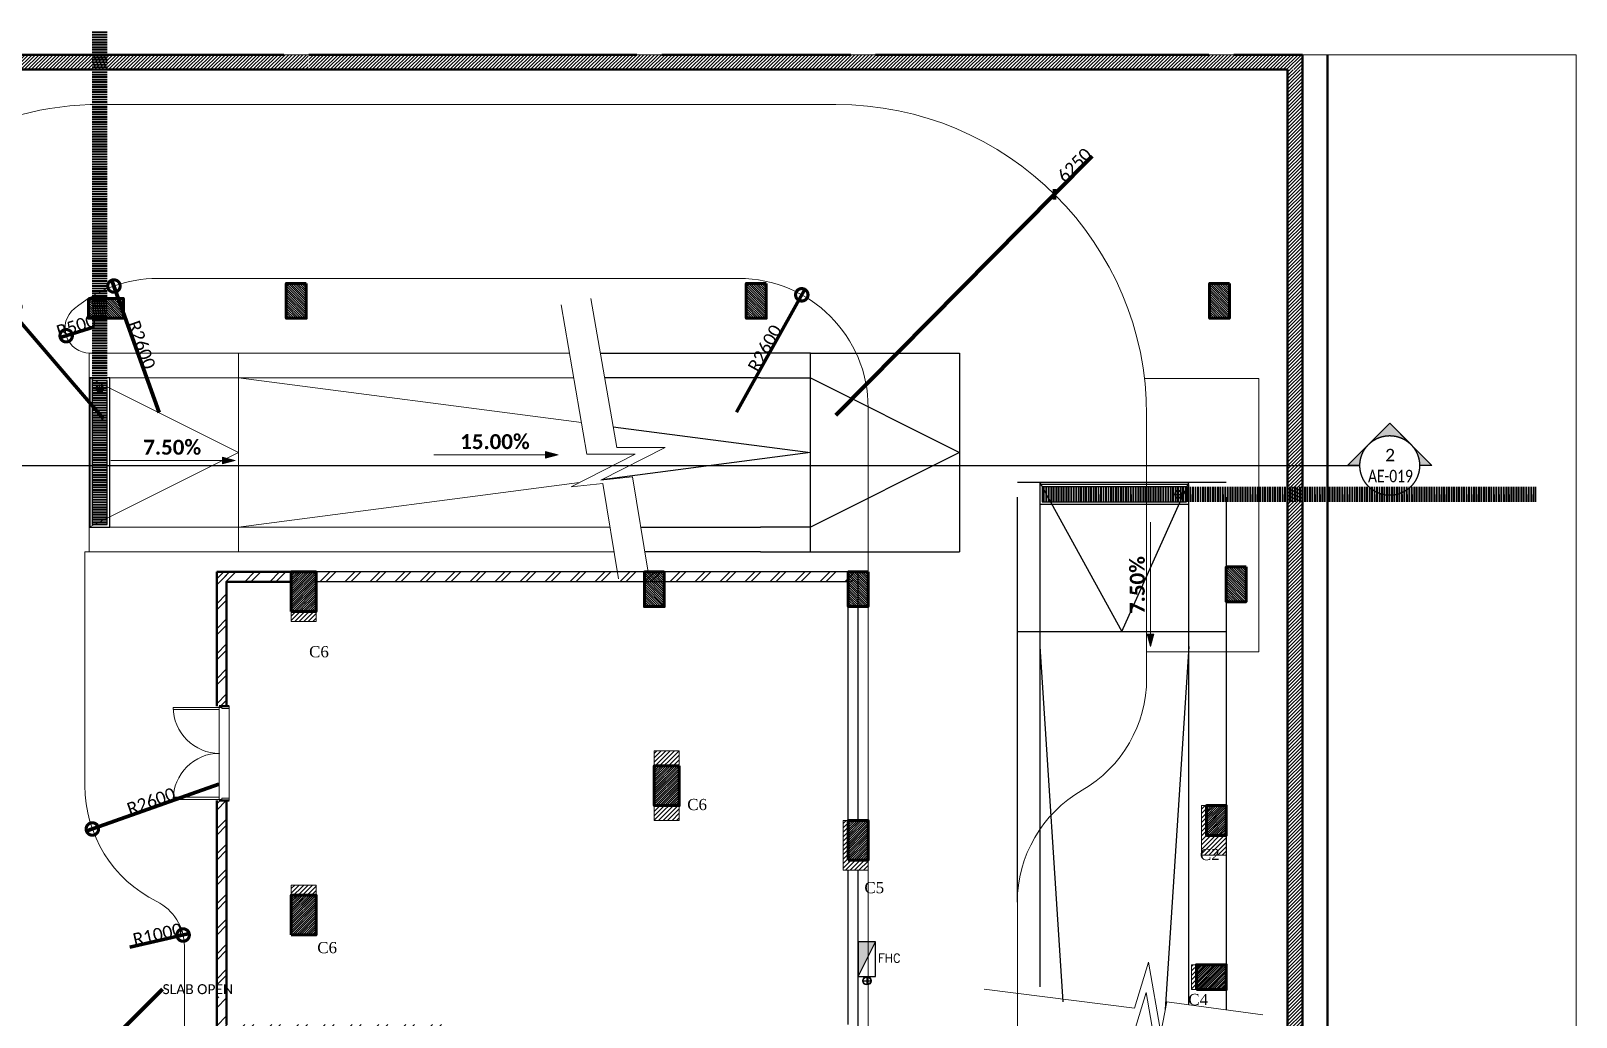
# Model space of a CAD drawing. Header units: millimetres. Extents: x -967280 to 3852, y 2833 to 1955156.
# Drawn here: x -938482 to -907411, y 503683 to 523516 of the extents above; entities that cross this region are included whole.
import ezdxf
from ezdxf import colors
from ezdxf.entities.mleader import LeaderData, LeaderLine
from ezdxf.enums import TextEntityAlignment as Align
from ezdxf.math import Vec2, Vec3

# ---------------------------------------------------------------- set-up
doc = ezdxf.new("R2010")
doc.units = ezdxf.units.MM
doc.header["$LTSCALE"] = 1000
doc.header["$PDMODE"] = 35
doc.header["$PDSIZE"] = 25
for name, pattern in [('Dash', [6.349999999999998, 3.174999999999999, -3.174999999999999]), ('HRZN_Line-Ptrn-Dash', [4, 2, -2]), ('HRZN_Line-Ptrn-Sctn', [42, 30, -2, 3, -2, 3, -2]), ('HRZN_Line-Ptrn-Sold', [9144001, 9144000, -1])]:
    doc.linetypes.add(name, pattern=pattern)
for name, color, linetype, lineweight in [('A-COLS', 8, 'HRZN_Line-Ptrn-Sold', 18), ('A-DIM', 7, 'Continuous', 13), ('A-DOOR', 5, 'Continuous', 13), ('A-ELEV', 1, 'HRZN_Line-Ptrn-Sold', 13), ('A-FLOR-PATT', 1, 'Continuous', 13), ('A-SYMB', 7, 'Continuous', 13), ('A-SYMB-ELEV', 7, 'Continuous', 13), ('A-TONE', 40, 'HRZN_Line-Ptrn-Sold', 35), ('A-WALL', 8, 'HRZN_Line-Ptrn-Sold', 50), ('C-PKNG', 1, 'Continuous', 13), ('DASHED', 1, 'HRZN_Line-Ptrn-Dash', 30), ('S - column', 6, 'Continuous', 60)]:
    doc.layers.add(name, color=color, linetype=linetype, lineweight=lineweight)
for name, color, linetype in [('ARCH', 8, 'Continuous'), ('FF-SYMBOL', 2, 'Continuous'), ('PL-DR-PIPE', 6, 'Continuous'), ('PL-W-TEXT', 7, 'Continuous'), ('S - col hach', 1, 'Continuous')]:
    doc.layers.add(name, color=color, linetype=linetype)
doc.styles.add('ASD', font='times.ttf')
doc.styles.add('Calibri', font='calibri.ttf', dxfattribs={"height": 349.9999999999996})
doc.styles.add('Calibri_1', font='calibri.ttf', dxfattribs={"height": 250.0000000000001})
doc.styles.add('Calibri_2', font='calibri.ttf', dxfattribs={"height": 300})
doc.styles.add('Calibri_3', font='calibri.ttf', dxfattribs={"width": 0.8, "height": 249.9999999999997})
doc.styles.add('Calibri_B', font='calibrib.ttf', dxfattribs={"height": 299.9999999999999})
doc.styles.add('PL-W-TEXT1', font='romanc.shx', dxfattribs={"height": 0.3})
doc.dimstyles.new('HRZN_Dimn-dflt', dxfattribs={"dimscale": 304.8, "dimtxt": 294.337105959503, "dimasz": 0.4921259842519685, "dimexe": 0, "dimexo": 0.0625, "dimgap": 0, "dimtad": 1, "dimdec": 0, "dimzin": 0, "dimdsep": 46, "dimtxsty": 'Calibri_1', "dimblk1": 'OBLIQUE', "dimblk2": 'OBLIQUE', "dimsah": 1, "dimcen": 0.09, "dimazin": 0, "dimtfac": 1, "dimtdec": 4, "dimtix": 1, "dimtmove": 0, "dimatfit": 3, "dimfxl": 0, "dimfxlon": 1, "dimtvp": 1, "dimtolj": 1, "dimtzin": 0, "dimarcsym": 2})
doc.dimstyles.new('HRZN_Dimn-Radl', dxfattribs={"dimscale": 304.8, "dimtxt": 294.337105959503, "dimasz": 1.640419947506562, "dimexe": 0.7874015748031494, "dimexo": 0, "dimgap": 0, "dimtad": 1, "dimjust": 3, "dimdec": 0, "dimzin": 0, "dimdsep": 46, "dimtxsty": 'Calibri_1', "dimblk1": 'DOTSMALL', "dimblk2": 'DOTSMALL', "dimsah": 1, "dimcen": 0.09, "dimdle": 0.3280839895013123, "dimazin": 0, "dimtfac": 1, "dimtdec": 4, "dimtix": 1, "dimtmove": 0, "dimatfit": 2, "dimfxl": 1, "dimtvp": 1, "dimtolj": 1, "dimtzin": 0, "dimarcsym": 2})
pattern_1 = [(225, (-217548.7296116699, -1233776.03179637), (44.90128060534576, -44.90128060534578), [])]
pattern_2 = [(135, (168406.8754800054, -346239.7215644508), (-22.45064030267288, -22.45064030267288), [])]
pattern_3 = [(45, (1950.000000002328, -19762.88681319007), (-251.4471713899363, 251.4471713899363), []), (45, (1950.000000002328, -19381.88681319007), (-251.4471713899363, 251.4471713899363), [])]
pattern_4 = [(45, (-223648.7258595032, -1233952.031796268), (-22.45064030267288, 22.45064030267288), [])]

# ---------------------------------------------------------------- blocks, each defined once
blk = doc.blocks.new('DR_WD_AR_DBL - UTILITY DOOR _D02__1800_2200MM 2-3586150-BASEMENT 01 FLOOR FFL_1_')
at = {"layer": 'A-DOOR'}
for p, q in [((-950.0000000000077, -96.99999999999238), (-950.0000000000076, 97)), ((-947.0000000000076, 100), (-903.0000000000064, 100)), ((-900.0000000000064, 97.00000000000001), (-900.0000000000067, -49.02139449299417)), ((899.9999999999899, -49.02139449299418), (899.9999999999897, 97.00000000000004)), ((902.9999999999897, 100), (946.999999999991, 100)), ((949.999999999991, 97.00000000000001), (949.999999999991, -96.99999999999237)), ((-928.0000000000051, -99.99999999999234), (-947.0000000000077, -99.99999999999237)), ((-925.0000000000051, -55.02139449299456), (-925.0000000000051, -96.99999999999234)), ((-879.9999999999951, -99.99999999999777), (-924.9999999999952, -99.999999999998)), ((-924.9999999999952, -99.999999999998), (-924.9999999999906, -1024.999999999998)), ((-903.0000000000067, -52.02139449299418), (-922.0000000000051, -52.02139449299457)), ((-879.9999999999907, -1024.999999999998), (-879.9999999999952, -99.99999999999784)), ((880.0000000000119, -99.99999999999791), (925.0000000000119, -99.99999999999812)), ((880.0000000000075, -1024.999999999998), (880.000000000012, -99.99999999999784)), ((902.9999999999899, -52.02139449299418), (921.9999999999883, -52.02139449299457)), ((924.9999999999883, -55.02139449299457), (924.9999999999883, -96.99999999999237)), ((925.0000000000119, -99.99999999999812), (925.0000000000074, -1024.999999999998)), ((927.9999999999883, -99.99999999999235), (946.999999999991, -99.99999999999237)), ((-924.9999999999906, -1024.999999999998), (-879.9999999999906, -1024.999999999998)), ((925.0000000000074, -1024.999999999998), (880.0000000000073, -1024.999999999998))]:
    blk.add_line(p, q, dxfattribs=at)
for centre, radius in [((-4.054055825974956e-05, -100.0000000000013), 1.000000000000009), ((4.054057504419006e-05, -100.0000000000014), 1.000000000000015)]:
    blk.add_circle(centre, radius, dxfattribs=at)
for centre, radius, start, end in [((-947.0000000000076, 97.00000000000001), 3, 90, 180), ((-903.0000000000064, 97.00000000000001), 3, 0, 90), ((902.9999999999897, 97.00000000000001), 2.999999999999983, 89.99999999999987, 179.9999999999999), ((946.999999999991, 97.00000000000001), 3, 0, 90), ((-947.0000000000077, -96.99999999999237), 3.000000000000003, 180.0000000000001, 269.9999999999998), ((-928.0000000000051, -96.99999999999234), 3, 269.9999999999996, 0), ((-922.0000000000051, -55.02139449299457), 2.999999999999997, 89.99999999999993, 179.9999999999999), ((-924.9999999999952, -99.99999999999793), 924.9999999999994, 269.9999999999999, 0.06194138757904067), ((-903.0000000000067, -49.02139449299417), 2.999999999999998, 269.9999999999996, 7.315275767366088e-14), ((925.0000000000119, -99.99999999999807), 925.000000000001, 179.938058612421, 269.9999999999994), ((902.9999999999899, -49.02139449299417), 3.000000000000009, 179.9999999999999, 269.9999999999997), ((921.9999999999883, -55.02139449299457), 3.000000000000004, 6.361109362927034e-14, 90.00000000000007), ((927.9999999999883, -96.99999999999234), 3, 180, 269.9999999999996), ((946.999999999991, -96.99999999999237), 3, 269.9999999999996, 0)]:
    blk.add_arc(centre, radius, start, end, dxfattribs=at)
blk = doc.blocks.new('_DotSmall')
at = {"color": 0, "linetype": 'ByBlock', "const_width": 0.5}
blk.add_lwpolyline([(-0.0625, 0, 1), (0.0625, 0, 1)], format="xyb", close=True, dxfattribs=at)
blk = doc.blocks.new('*D1923')
at = {"layer": 'A-DIM', "color": 0, "lineweight": -2, "transparency": 16777216}
blk.add_line((42551.33716172306, -7187.360680003929), (43913.89663348659, -4741.255268149151), dxfattribs=at)
at = {"layer": 'Defpoints', "color": 0, "lineweight": 106, "transparency": 16777216}
for p in [(43865.23379520931, -4828.616175715406), (42600.00000000033, -7099.999772437674)]:
    blk.add_point(p, dxfattribs=at)
at = {"layer": 'A-DIM', "color": 0, "lineweight": -2, "transparency": 16777216, "xscale": 500.0000000000001, "yscale": 500.0000000000001, "zscale": 500.0000000000001, "rotation": 60.88078519226954}
blk.add_blockref('_DotSmall', (43865.23379520931, -4828.616175715406), dxfattribs=at)
at = {"layer": 'A-DIM', "color": 0, "transparency": 16777216, "insert": (43120.7277352219, -5901.982108129099), "char_height": 250.0000000000001, "width": 972.7600092038657, "attachment_point": 5, "rotation": 60.88078519226955, "style": 'Calibri_1'}
blk.add_mtext('\\A1;R2600', dxfattribs=at)
blk = doc.blocks.new('*D1924')
at = {"layer": 'A-DIM', "color": 0, "lineweight": -2, "transparency": 16777216}
blk.add_line((30944.2892586564, -7194.14499009748), (30000.27615425461, -4558.079843905312), dxfattribs=at)
at = {"layer": 'Defpoints', "color": 0, "lineweight": 106, "transparency": 16777216}
for p in [(30033.99090756127, -4652.225026519565), (30910.57450534974, -7099.999807483227)]:
    blk.add_point(p, dxfattribs=at)
at = {"layer": 'A-DIM', "color": 0, "lineweight": -2, "transparency": 16777216, "xscale": 500.0000000000001, "yscale": 500.0000000000001, "zscale": 500.0000000000001, "rotation": 109.7031813488381}
blk.add_blockref('_DotSmall', (30033.99090756127, -4652.225026519565), dxfattribs=at)
at = {"layer": 'A-DIM', "color": 0, "transparency": 16777216, "insert": (30592.86095957299, -5832.93159834325), "char_height": 250.0000000000001, "width": 972.7600092038657, "attachment_point": 5, "rotation": 289.70318134883814, "style": 'Calibri_1'}
blk.add_mtext('\\A1;R2600', dxfattribs=at)
blk = doc.blocks.new('*D1925')
at = {"layer": 'A-DIM', "color": 0, "lineweight": -2, "transparency": 16777216}
blk.add_line((29645.30236891937, -5469.710107889517), (28978.18578650639, -5681.737147367883), dxfattribs=at)
at = {"layer": 'Defpoints', "color": 0, "lineweight": 106, "transparency": 16777216}
for p in [(29550.00000000326, -5499.999684957845), (29073.48815542249, -5651.447570299555)]:
    blk.add_point(p, dxfattribs=at)
at = {"layer": 'A-DIM', "color": 0, "lineweight": -2, "transparency": 16777216, "xscale": 500.0000000000001, "yscale": 500.0000000000001, "zscale": 500.0000000000001, "rotation": 197.6316131287204}
blk.add_blockref('_DotSmall', (29073.48815542249, -5651.447570299555), dxfattribs=at)
at = {"layer": 'A-DIM', "color": 0, "transparency": 16777216, "insert": (29272.95011939075, -5453.663285901531), "char_height": 250.0000000000001, "width": 972.7600092038657, "attachment_point": 5, "rotation": 17.631613128720435, "style": 'Calibri_1'}
blk.add_mtext('\\A1;R500', dxfattribs=at)
blk = doc.blocks.new('*D1926')
at = {"layer": 'A-DIM', "color": 0, "lineweight": -2, "transparency": 16777216}
blk.add_line((32144.22246955825, -14666.50137474765), (29505.99332194308, -15604.44964873518), dxfattribs=at)
at = {"layer": 'Defpoints', "color": 0, "lineweight": 106, "transparency": 16777216}
for p in [(32050.00000000057, -14699.99952739006), (29600.21579150076, -15570.95149609278)]:
    blk.add_point(p, dxfattribs=at)
at = {"layer": 'A-DIM', "color": 0, "lineweight": -2, "transparency": 16777216, "xscale": 500.0000000000001, "yscale": 500.0000000000001, "zscale": 500.0000000000001, "rotation": 199.5714145800897}
blk.add_blockref('_DotSmall', (29600.21579150076, -15570.95149609278), dxfattribs=at)
at = {"layer": 'A-DIM', "color": 0, "transparency": 16777216, "insert": (30782.20449255866, -15014.79827188486), "char_height": 250.0000000000001, "width": 972.7600092038657, "attachment_point": 5, "rotation": 19.571414580089698, "style": 'Calibri_1'}
blk.add_mtext('\\A1;R2600', dxfattribs=at)
blk = doc.blocks.new('*D1927')
at = {"layer": 'A-DIM', "color": 0, "lineweight": -2, "transparency": 16777216}
blk.add_line((30352.4730690661, -17947.00461174807), (31522.79624027, -17681.78079128169), dxfattribs=at)
at = {"layer": 'Defpoints', "color": 0, "lineweight": 106, "transparency": 16777216}
for p in [(31425.26930933633, -17703.88277632056), (30449.99999999977, -17924.9026267092)]:
    blk.add_point(p, dxfattribs=at)
at = {"layer": 'A-DIM', "color": 0, "lineweight": -2, "transparency": 16777216, "xscale": 500.0000000000001, "yscale": 500.0000000000001, "zscale": 500.0000000000001, "rotation": 12.76894076641246}
blk.add_blockref('_DotSmall', (31425.26930933633, -17703.88277632056), dxfattribs=at)
at = {"layer": 'A-DIM', "color": 0, "transparency": 16777216, "insert": (30909.32711229134, -17689.48320920368), "char_height": 250.0000000000001, "width": 972.7600092038657, "attachment_point": 5, "rotation": 12.768940766412461, "style": 'Calibri_1'}
blk.add_mtext('\\A1;R1000', dxfattribs=at)
blk = doc.blocks.new('*D1933')
at = {"layer": 'A-DIM', "color": 0, "lineweight": -2, "transparency": 16777216}
blk.add_line((29825.27518026439, -7325.883447969447), (25624.50954386637, -2431.389800200828), dxfattribs=at)
at = {"layer": 'Defpoints', "color": 0, "lineweight": 106, "transparency": 16777216}
for p in [(25689.6376932679, -2507.273422646862), (29760.14703086286, -7249.999825523411)]:
    blk.add_point(p, dxfattribs=at)
at = {"layer": 'A-DIM', "color": 0, "lineweight": -2, "transparency": 16777216, "xscale": 500.0000000000001, "yscale": 500.0000000000001, "zscale": 500.0000000000001, "rotation": 130.6382908523892}
blk.add_blockref('_DotSmall', (25689.6376932679, -2507.273422646862), dxfattribs=at)
at = {"layer": 'A-DIM', "color": 0, "transparency": 16777216, "insert": (27822.08177081357, -4795.222494274718), "char_height": 250.0000000000001, "width": 1343.335250805338, "attachment_point": 5, "rotation": 310.6382908523892, "style": 'Calibri_1'}
blk.add_mtext('\\A1;R6250', dxfattribs=at)
blk = doc.blocks.new('Section - HRZN_G-Mark-View-Sctn-Head-1556519-BASEMENT 01 FLOOR FFL_1_')
at = {"layer": 'A-SYMB-ELEV'}
h = blk.add_hatch(color=256, dxfattribs=at)
edge = h.paths.add_edge_path()
edge.add_arc((-7.991735583224139, -2.590844205840881e-14), 5.999999999999995, 45.00000000000036, 135.0000000000007)
edge.add_line((-12.2343762703435, 4.242640687119181), (-7.991735583224163, 8.485281374238618))
edge.add_line((-7.991735583224163, 8.485281374238616), (-3.749094896104856, 4.24264068711926))
h = blk.add_hatch(color=256, dxfattribs=at)
edge = h.paths.add_edge_path()
edge.add_arc((-7.991735583224134, -2.460245922068151e-14), 5.999999999999999, 2.221617445002272e-13, 44.99999999999977)
edge.add_line((-3.749094896104805, 4.242640687119207), (0.4935457910143048, -8.881784197001252e-16))
edge.add_line((0.4935457910143072, -1.10535569009865e-15), (-1.991735583224141, -1.105406235070424e-15))
edge = h.paths.add_edge_path()
edge.add_line((-13.99173558322414, -1.105406235070424e-15), (-16.47701695746258, -1.10535569009865e-15))
edge.add_line((-16.47701695746258, -1.057487430955462e-15), (-12.23437627034347, 4.242640687119207))
edge.add_arc((-7.991735583224131, -3.38554742415418e-14), 6.000000000000006, 135.0000000000007, 180.0000000000001)
at = {"layer": 'A-SYMB-ELEV', "linetype": 'HRZN_Line-Ptrn-Sold', "lineweight": 25}
for p, q in [((-16.47701695746255, -2.643718577388654e-15), (-7.991735583224107, 8.48528137423843)), ((-7.991735583224163, 8.485281374238618), (-12.2343762703435, 4.242640687119181)), ((0.4935457910143395, -2.114974861910923e-15), (-7.991735583224105, 8.48528137423843)), ((-3.749094896104856, 4.24264068711926), (-7.991735583224163, 8.485281374238616)), ((-12.23437627034347, 4.242640687119207), (-16.47701695746258, -1.057487430955462e-15)), ((0.4935457910143051, -1.057487430955462e-15), (-3.749094896104805, 4.242640687119207)), ((-16.47701695746255, -1.105355690098653e-15), (-13.99173558322414, -1.105406235070422e-15)), ((-16.47701695746258, -1.10535569009865e-15), (-13.99173558322414, -1.105406235070424e-15)), ((0.4935457910143374, -1.105355690098653e-15), (-1.99173558322414, -1.105406235070422e-15)), ((-1.991735583224141, -1.105406235070424e-15), (0.4935457910143072, -1.10535569009865e-15))]:
    blk.add_line(p, q, dxfattribs=at)
for centre, radius, start, end in [((-7.99173558322414, -2.774998228042919e-14), 5.999999999999996, 6.742775924702654e-13, 180.0000000000001), ((-7.991735583224131, -3.38554742415418e-14), 6.000000000000006, 135.0000000000007, 180.0000000000001), ((-7.991735583224139, -2.590844205840881e-14), 5.999999999999995, 45.00000000000036, 135.0000000000007), ((-7.991735583224134, -2.460245922068151e-14), 5.999999999999999, 2.221617445002272e-13, 44.99999999999977), ((-7.99173558322414, 2.553950077226427e-14), 6.000000000000006, 179.9999999999999, 359.999999999999)]:
    blk.add_arc(centre, radius, start, end, dxfattribs=at)
blk = doc.blocks.new('_Oblique')
at = {"color": 0, "linetype": 'ByBlock', "lineweight": -2}
blk.add_line((-0.5, -0.5), (0.5, 0.5), dxfattribs=at)
blk = doc.blocks.new('*D1939')
at = {"layer": 'A-DIM', "color": 0, "lineweight": -2, "transparency": 16777216}
for p in [(49707.27922336471, -2038.583714817483), (44549.99999999977, -7249.999825522536)]:
    blk.add_line(p, (48946.28285941949, -2807.568394430098), dxfattribs=at)
at = {"layer": 'Defpoints', "color": 0, "lineweight": 106, "transparency": 16777216}
for p in [(48946.28285941949, -2807.568394430098), (44549.99999999977, -7249.999825522536)]:
    blk.add_point(p, dxfattribs=at)
at = {"layer": 'A-DIM', "color": 0, "lineweight": -2, "transparency": 16777216, "xscale": 150, "yscale": 150, "zscale": 150, "rotation": 225.2991492058661}
blk.add_blockref('_Oblique', (48946.28285941949, -2807.568394430098), dxfattribs=at)
at = {"layer": 'A-DIM', "color": 0, "transparency": 16777216, "insert": (49347.46158106388, -2220.097156946962), "char_height": 250.0000000000001, "attachment_point": 5, "rotation": 45.29914920586614, "style": 'Calibri_1'}
blk.add_mtext('\\A1;6250', dxfattribs=at)
blk = doc.blocks.new('*U1913')
h = blk.add_hatch()
h.set_pattern_fill('PLAST,_O', color=1, scale=0.2, angle=90)
h.set_pattern_definition([(90, (-155234.2542968598, -71860.10043559257), (-0.05, 3.061616997868383e-18), []), (90, (-155234.2605468598, -71860.10043559257), (-0.05, 3.061616997868383e-18), []), (90, (-155234.2667968598, -71860.10043559257), (-0.05, 3.061616997868383e-18), [])])
h.paths.add_polyline_path([(7.195343192351368, 0.1499999998779913), (-2.731647568080723, 0.1499999998779913), (-2.731647568080723, -0.1500000010707936), (7.195343192351368, -0.1500000010707936)])
at = {"color": 5, "extrusion": (6.509288914874802e-24, -2.717092017266482e-13, -1)}
for p, q in [((-0.07499999997276063, 2.955857780762017e-12), (0.07499999997276063, -2.955857780762017e-12)), ((-2.955857780762017e-12, -0.0750000000214186), (2.955857780762017e-12, 0.0750000000214186))]:
    blk.add_line(p, q, dxfattribs=at)
at = {"color": 5}
blk.add_lwpolyline([(0.2167272539197711, 0.2000000010741587), (-2.783272763098273, 0.2000000010741587), (-2.783272763098273, -0.1999999998804469), (0.2167272539197711, -0.1999999998804469)], close=True, dxfattribs=at)
at = {"color": 1}
blk.add_lwpolyline([(0.1667272540187241, 0.1499999998779913), (-2.731647568080723, 0.1499999998779913), (-2.731647568080723, -0.1500000010707936), (0.1667272540187241, -0.1500000010707936)], close=True, dxfattribs=at)
at = {"color": 5, "extrusion": (6.509288914874802e-24, -2.717092017266482e-13, -1)}
for radius in [0.07500000000000089, 0.06250000000000074]:
    blk.add_circle((0, 0), radius, dxfattribs=at)
blk = doc.blocks.new('FHC')
at = {"layer": 'FF-SYMBOL', "linetype": 'Continuous', "ltscale": 0.3}
for p, q in [((0.08500000000640284, 0), (-0.08499999999185093, 0)), ((0, 0.08499999999185093), (0, -0.08500000002095476))]:
    blk.add_line(p, q, dxfattribs=at)
at = {"layer": 'FF-SYMBOL'}
for p, q in [((0.7850000000034925, 0.1749999999883585), (0.08500000000640284, 0.1749999999883585)), ((0.08500000000640284, 0.1749999999883585), (0.08500000000640284, -0.1750000000174623)), ((0.08500000000640284, 0.1749999999883585), (0.7850000000034925, -0.1750000000174623)), ((0.7850000000034925, -0.1750000000174623), (0.7850000000034925, 0.1749999999883585)), ((0.08500000000640284, -0.1750000000174623), (0.7850000000034925, -0.1750000000174623))]:
    blk.add_line(p, q, dxfattribs=at)
for radius in [0.085, 0.07500000000000001]:
    blk.add_circle((0, 0), radius, dxfattribs=at)
blk.add_solid([(0.08500000000640284, 0.1749999999883585), (0.7850000000034925, 0.1749999999883585), (0.08500000000640284, 0.1749999999883585), (0.7850000000034925, -0.1750000000174623)], dxfattribs=at)
blk = doc.blocks.new('A$Ca5ad4f3b')
at = {"layer": 'S - col hach'}
h = blk.add_hatch(dxfattribs=at)
h.set_pattern_fill('ANSI31', color=256, scale=10)
h.set_pattern_definition(pattern_4)
h.paths.add_polyline_path([(27999.99999999895, -1999.999684874201), (27999.99999999895, -1199.999684874201), (27499.99999999895, -1199.999684874201), (27499.99999999895, -1999.999684874201)])
h = blk.add_hatch(dxfattribs=at)
h.set_pattern_fill('ANSI31', color=256, scale=10)
h.set_pattern_definition([(45, (-223648.7258595032, -1232552.03179627), (-22.45064030267288, 22.45064030267288), [])])
h.paths.add_polyline_path([(35299.99999999919, -5899.999842432793), (35299.99999999919, -5099.999842432793), (34799.99999999919, -5099.999842432793), (34799.99999999919, -5899.999842432793), (34933.43995535141, -5899.999842432793)])
h = blk.add_hatch(dxfattribs=at)
h.set_pattern_fill('ANSI31', color=256, scale=10)
h.set_pattern_definition(pattern_4)
h.paths.add_polyline_path([(46299.99999999849, -6500.002684857929), (46299.99999999849, -5900.002684857929), (45899.99999999843, -5900.002684857929), (45899.99999999843, -6499.999684857903), (46053.68575811142, -6500.002684857929)])
h = blk.add_hatch(dxfattribs=at)
h.set_pattern_fill('ANSI31', color=256, scale=10)
h.set_pattern_definition(pattern_4)
h.paths.add_polyline_path([(39099.99999999511, -6999.999842430931), (39099.99999999517, -6199.999842430931), (38699.99999999517, -6199.999842430931), (38699.99999999511, -6999.999842430931)])
h = blk.add_hatch(dxfattribs=at)
h.set_pattern_fill('ANSI31', color=256, scale=10)
h.set_pattern_definition(pattern_4)
h.paths.add_polyline_path([(27999.99999999895, -8499.999842425575), (27999.99999999895, -7699.999842425575), (27499.99999999895, -7699.999842425575), (27499.99999999895, -8499.999842425575)])
h = blk.add_hatch(dxfattribs=at)
h.set_pattern_fill('ANSI31', color=256, scale=10)
h.set_pattern_definition([(45, (-223648.7258595032, -1236652.031953835), (-22.45064030267288, 22.45064030267288), [])])
h.paths.add_polyline_path([(46299.99999999849, -9599.999842425343), (46299.99999999849, -9099.999842425343), (45699.99999999843, -9099.999842425343), (45699.99999999843, -9599.999842425343), (45807.37151622435, -9599.999842425343)])
at = {"layer": 'S - column'}
for points in [[(27499.99999999895, -1999.999684874201), (27999.99999999895, -1999.999684874201), (27999.99999999895, -1199.999684874201), (27499.99999999895, -1199.999684874201)], [(35299.99999999919, -5099.999842432793), (34799.99999999919, -5099.999842432793), (34799.99999999919, -5899.999842432793), (35299.99999999919, -5899.999842432793)], [(45899.99999999843, -6500.002684857929), (46299.99999999843, -6500.002684857929), (46299.99999999843, -5900.002684857929), (45899.99999999843, -5900.002684857929)], [(38699.99999999511, -6999.999842430931), (39099.99999999511, -6999.999842430931), (39099.99999999511, -6199.999842430931), (38699.99999999511, -6199.999842430931)], [(27499.99999999889, -8499.999842425575), (27999.99999999889, -8499.999842425575), (27999.99999999889, -7699.999842425575), (27499.99999999889, -7699.999842425575)], [(45699.99999999843, -9599.999842425343), (46299.99999999843, -9599.999842425343), (46299.99999999843, -9099.999842425343), (45699.99999999843, -9099.999842425343)]]:
    blk.add_lwpolyline(points, close=True, dxfattribs=at)
at = {"ltscale": 6, "style": 'ASD'}
for s, p in [('C6', (28057.3246941737, -2806.4214357296)), ('C6', (35661.03990506969, -5879.001158715226)), ('C2', (45969.83580494736, -6884.233155841939)), ('C5', (39222.50975851412, -7549.576829578262)), ('C6', (28221.7071278111, -8756.721570702037)), ('C4', (45736.16906452243, -9799.985849410761))]:
    blk.add_text(s, height=225, dxfattribs=at).set_placement(p, align=Align.MIDDLE_CENTER)
blk = doc.blocks.new('A$Cd2541b88')
at = {"layer": 'A-COLS'}
h = blk.add_hatch(dxfattribs=at)
h.set_pattern_fill('ANSI31', color=4, scale=20, angle=180)
h.set_pattern_definition(pattern_1)
h.paths.add_polyline_path([(34099.99624783231, -11399.99968497409), (34099.99624783231, -10399.99968497409), (33599.99624783231, -10399.99968497409), (33599.99624783231, -11399.99968497409)])
h = blk.add_hatch(dxfattribs=at)
h.set_pattern_fill('ANSI31', color=4, scale=20, angle=180)
h.set_pattern_definition(pattern_1)
h.paths.add_polyline_path([(41399.99624783255, -15399.99984253268), (41399.99624783255, -13999.99984253268), (40899.99624783255, -13999.99984253268), (40899.99624783255, -15399.99984253268), (41033.43620318477, -15399.99984253268)])
h = blk.add_hatch(dxfattribs=at)
h.set_pattern_fill('ANSI31', color=4, scale=20, angle=180)
h.set_pattern_definition(pattern_1)
h.paths.add_polyline_path([(52399.99624783185, -16099.99968495779), (52399.99624783185, -15099.99968495779), (51899.99624783185, -15099.99968495779), (51899.99624783185, -16099.99968495779), (51907.36776405771, -16099.99968495779)])
h = blk.add_hatch(dxfattribs=at)
h.set_pattern_fill('ANSI31', color=4, scale=20, angle=180)
h.set_pattern_definition(pattern_1)
h.paths.add_polyline_path([(45199.99624782847, -16399.99984253081), (45199.99624782847, -15399.99984253081), (44699.99624782847, -15399.99984253081), (44699.99624782847, -16399.99984253081)])
h = blk.add_hatch(dxfattribs=at)
h.set_pattern_fill('ANSI31', color=4, scale=20, angle=180)
h.set_pattern_definition(pattern_1)
h.paths.add_polyline_path([(34099.9962478322, -17699.99984252546), (34099.9962478322, -16699.99984252546), (33599.9962478322, -16699.99984252546), (33599.9962478322, -17699.99984252546)])
h = blk.add_hatch(dxfattribs=at)
h.set_pattern_fill('ANSI31', color=4, scale=20, angle=180)
h.set_pattern_definition(pattern_1)
h.paths.add_polyline_path([(52399.99624783185, -18799.99984252523), (52399.99624783185, -18299.99984252523), (51699.99624783185, -18299.99984252523), (51699.99624783185, -18799.99984252523), (51907.36776405771, -18799.99984252523)])
at = {"layer": 'A-SYMB'}
for points in [[(38963.3635383849, -8047.207564243115), (38713.3635383849, -7980.220266135177), (38713.3635383849, -8114.194862350821)], [(32470.16861847322, -8159.713416815735), (32220.16861847322, -8092.726118708029), (32220.16861847322, -8226.700714923441)], [(50877.3465832863, -11900.00086145103), (50944.33388139401, -11650.00086145103), (50810.35928517836, -11650.00086145103)]]:
    blk.add_hatch(color=4, dxfattribs=at).paths.add_polyline_path(points)
at = {"layer": 'A-TONE', "linetype": 'Continuous', "lineweight": 13}
h = blk.add_hatch(dxfattribs=at)
h.set_pattern_fill('FP_1', color=4, style=0, pattern_type=2)
h.set_pattern_definition([(45, (6650.000000000233, -35799.99984252523), (-35.35533905932738, 35.35533905932738), [])])
h.paths.add_polyline_path([(52550.00000000023, -299.9998425247613), (53934.99999994435, -299.9998425247613), (53934.99999994435, 0.0001574752386659384), (52550.00000000023, 0.0001574752386659384), (52550.00000000023, -10.44235926982947)])
h.paths.add_polyline_path([(8399.999999999767, -299.9998425247613), (14955.42626942252, -299.9998425247613), (14955.42626942252, 0.0001574752386659384), (300, 0.0001574752386659384), (300, -299.9998425247613), (5880.949005914386, -299.9998425247613)])
h.paths.add_polyline_path([(52550.00000000023, -299.9998425247613), (52550.00000000023, 0.0001574752386659384), (45349.99999999977, 0.0001574752386659384), (45349.99999999977, -299.9998425247613), (49473.46272279555, -299.9998425247613)])
h.paths.add_polyline_path([(41050.00000000023, -299.9998425247613), (41050.00000000023, 0.0001574752386659384), (33950.00000000023, 0.0001574752386659384), (33950.00000000023, -299.9998425247613), (37018.45880368655, -299.9998425247613)])
h.paths.add_polyline_path([(41050.00000000023, -299.9998425247613), (45349.99999999977, -299.9998425247613), (45349.99999999977, 0.0001574752386659384), (41050.00000000023, 0.0001574752386659384), (41050.00000000023, -86.20825363695621)])
h.paths.add_polyline_path([(30790.95684413216, -299.9998425247613), (33941.42626942252, -299.9998425247613), (33941.42626942252, 0.0001574752386659384), (26349.99999999604, 0.0001574752386659384), (26349.99999999604, -299.9998425247613)])
h.paths.add_polyline_path([(21449.70390480058, -299.9998425247613), (22550.00000008126, -299.9998425247613), (22550.00000008126, 0.0001574752386659384), (14949.99999999953, 0.0001574752386659384), (14949.99999999953, -299.9998425247613), (18335.95292502339, -299.9998425247613)])
h.paths.add_polyline_path([(26349.99999999604, -299.9998425247613), (26349.99999999604, 0.0001574752386659384), (22550.00000008126, 0.0001574752386659384), (22550.00000008126, -299.9998425247613), (24563.45488457778, -299.9998425247613)])
h = blk.add_hatch(dxfattribs=at)
h.set_pattern_fill('FP_1', color=4, style=0, pattern_type=2)
h.set_pattern_definition([(45, (6150.000000000233, -35799.99984252523), (-35.35533905932738, 35.35533905932738), [])])
h.paths.add_polyline_path([(53934.99999994459, -44999.99984252476), (53934.99999994459, -303.6896106081549), (53634.99999994459, -303.6896106081549), (53634.99999994459, -44999.99984252476)])
h = blk.add_hatch(dxfattribs=at)
h.set_pattern_fill('FP_2', color=4, style=0, pattern_type=2)
h.set_pattern_definition([(45, (6650.000000000233, -35799.99984252523), (-251.4471713899363, 251.4471713899363), []), (45, (6650.000000000233, -35418.99984252523), (-251.4471713899363, 251.4471713899363), [])])
h.paths.add_polyline_path([(32100.00000000023, -10599.99968497362), (33600.00000000023, -10599.99968497362), (33600.00000000023, -10399.99968497362), (32100.00000000023, -10399.99968497362)])
h.paths.add_polyline_path([(34100.00000000023, -10599.99968497362), (44899.99624782847, -10599.99968497362), (44899.99624782847, -10399.99968497362), (34100.00000000023, -10399.99968497362), (34100.00000000023, -10558.13921985729)])
h = blk.add_hatch(dxfattribs=at)
h.set_pattern_fill('FP_2', color=4, style=0, pattern_type=2)
h.set_pattern_definition(pattern_3)
h.paths.add_polyline_path([(32100.00000000023, -10399.99968497362), (32300.00000000023, -10399.99968497362), (32300.00000000023, -13099.00535664521), (32100.00000000023, -13099.00535664521)])
h = blk.add_hatch(dxfattribs=at)
h.set_pattern_fill('FP_2', color=4, style=0, pattern_type=2)
h.set_pattern_definition(pattern_3)
h.paths.add_polyline_path([(32100.00000000023, -18691.89595943224), (32300.00000000023, -18691.89595943224), (32300.00000000023, -14999.99984251987), (32100.00000000023, -14999.99984251987)])
h = blk.add_hatch(dxfattribs=at)
h.set_pattern_fill('ANSI32', color=4, scale=40, style=0)
h.set_pattern_definition([(45, (-624675.5737305775, -1320668.707014004), (-269.4076836320746, 269.4076836320746), []), (45, (-624495.9685305776, -1320668.707014004), (-269.4076836320746, 269.4076836320746), [])])
h.paths.add_polyline_path([(36799.99624783022, -19824.99998309626), (32300.00000000023, -19824.99998309603), (32300.00000000023, -19699.99998309417), (36799.99624783022, -19699.99998309417), (36799.99624783022, -19499.99998309626), (32300.00000000023, -19499.99998309626), (32300.00000000023, -18947.44389379094), (32100.00000000023, -18947.44389379094), (32100.00000000023, -19699.9999830965), (32100.00000000023, -19824.99998309626), (32100.00000000023, -20224.99998309719), (32300.00000000023, -20224.99998309719), (32300.00000000023, -20024.99998309626), (36799.99624783022, -20024.99998309626)])
at = {"layer": 'S - col hach'}
h = blk.add_hatch(dxfattribs=at)
h.set_pattern_fill('ANSI31', color=4, scale=10, angle=90)
h.set_pattern_definition(pattern_2)
h.paths.add_polyline_path([(33899.99999996484, -4599.99982545292), (33500.00000003539, -4599.99982545292), (33500.00000003539, -5299.999825523235), (33899.99999996484, -5299.999825523235)])
h = blk.add_hatch(dxfattribs=at)
h.set_pattern_fill('ANSI31', color=4, scale=10, angle=90)
h.set_pattern_definition(pattern_2)
h.paths.add_polyline_path([(43149.99999996461, -4599.999825452687), (42750.00000003516, -4599.999825452687), (42750.00000003516, -5299.999825523002), (43149.99999996461, -5299.999825523002)])
h = blk.add_hatch(dxfattribs=at)
h.set_pattern_fill('ANSI31', color=4, scale=10, angle=90)
h.set_pattern_definition(pattern_2)
h.paths.add_polyline_path([(52465.28975383914, -4599.999825452687), (52065.28975390969, -4599.999825452687), (52065.28975390969, -5299.999825523002), (52465.28975383914, -5299.999825523002)])
h = blk.add_hatch(dxfattribs=at)
h.set_pattern_fill('ANSI31', color=4, scale=10, angle=90)
h.set_pattern_definition(pattern_2)
h.paths.add_polyline_path([(29524.78303188342, -4899.999842595542), (29524.78303188342, -5299.999842524994), (30224.78303195373, -5299.999842524994), (30224.78303195373, -4899.999842595542)])
h = blk.add_hatch(dxfattribs=at)
h.set_pattern_fill('ANSI31', color=4, scale=10, angle=90)
h.set_pattern_definition(pattern_2)
h.paths.add_polyline_path([(41100.0000000007, -10399.99968497385), (40700.00000007125, -10399.99968497385), (40700.00000007125, -11099.99968504417), (41100.0000000007, -11099.99968504417)])
h = blk.add_hatch(dxfattribs=at)
h.set_pattern_fill('ANSI31', color=4, scale=10, angle=90)
h.set_pattern_definition(pattern_2)
h.paths.add_polyline_path([(45199.99999999977, -10399.99968497385), (44800.00000007031, -10399.99968497385), (44800.00000007031, -11099.99968504417), (45199.99999999977, -11099.99968504417)])
h = blk.add_hatch(dxfattribs=at)
h.set_pattern_fill('ANSI31', color=4, scale=10, angle=90)
h.set_pattern_definition(pattern_2)
h.paths.add_polyline_path([(52799.99999992922, -10299.99984263279), (52399.99999999977, -10299.99984263279), (52399.99999999977, -10999.99984270311), (52799.99999992922, -10999.99984270311)])
at = {"color": 4}
for p, q in [((45000.00000007031, -10399.99968497362), (34100.00000000023, -10399.99968497362)), ((45000.00000007031, -15399.99984253081), (45000.00000007031, -10399.99968497362)), ((44800.00000007031, -10599.99968497362), (34100.00000000023, -10599.99968497362)), ((44800.00000007031, -15399.99984253081), (44800.00000007031, -10599.99968497362)), ((44800.00000007031, -19499.99998309417), (44800.00000007031, -16399.99984253081)), ((45000.00000007031, -19699.99998309417), (45000.00000007031, -16399.99984253081))]:
    blk.add_line(p, q, dxfattribs=at)
at = {"layer": 'A-COLS', "color": 4}
for points in [[(33599.9962478322, -11399.99968497409), (34099.9962478322, -11399.99968497409), (34099.9962478322, -10399.99968497409), (33599.9962478322, -10399.99968497409)], [(41399.99624783243, -13999.99984253268), (40899.99624783243, -13999.99984253268), (40899.99624783243, -15399.99984253268), (41399.99624783243, -15399.99984253268)], [(51899.99624783173, -16099.99968495779), (52399.99624783173, -16099.99968495779), (52399.99624783173, -15099.99968495779), (51899.99624783173, -15099.99968495779)], [(44699.99624782847, -16399.99984253081), (45199.99624782847, -16399.99984253081), (45199.99624782847, -15399.99984253081), (44699.99624782847, -15399.99984253081)], [(33599.9962478322, -17699.99984252546), (34099.9962478322, -17699.99984252546), (34099.9962478322, -16699.99984252546), (33599.9962478322, -16699.99984252546)], [(51699.99624783173, -18799.99984252523), (52399.99624783173, -18799.99984252523), (52399.99624783173, -18299.99984252523), (51699.99624783173, -18299.99984252523)]]:
    blk.add_lwpolyline(points, close=True, dxfattribs=at)
at = {"layer": 'A-ELEV', "color": 4}
for p, q in [((29538.30438382714, -6499.999842526158), (32538.30438382714, -7999.999842526158)), ((32538.30438382714, -6499.999842526158), (39436.02274988056, -7399.702239934588)), ((32538.30438382714, -7999.999842526158), (29538.30438382714, -9499.999842526158)), ((39392.25227838196, -8606.006637064274), (32538.30438382714, -9499.999842526158)), ((32152.99972291058, -14999.99984251987), (32152.99972291058, -13099.99984251987)), ((32352.99972291058, -13099.99984251987), (32352.99972291058, -14999.99984251987))]:
    blk.add_line(p, q, dxfattribs=at)
at = {"layer": 'A-FLOR-PATT', "color": 4}
for p, q in [((6000.000001161825, 0), (59434.99999994435, 0)), ((59434.99999994435, 0), (59434.99999994435, -44999.99999999977)), ((29760.14703086345, -999.9998255227692), (44549.99999999977, -999.9998255227692)), ((42599.99999999977, -4499.999772437848), (30910.57450534985, -4499.999772437848)), ((39624.66581128142, -4899.688419634709), (40143.66581128142, -7900.688419634709)), ((39026.66581128142, -5032.688419634709), (39545.66581128142, -8033.688419634709)), ((29538.30438382714, -9999.999842526158), (29538.30438382714, -5999.999842526158)), ((29538.30438382714, -5999.999842526158), (39193.95492440392, -5999.999842526158)), ((39280.42610067851, -6499.999842526158), (29538.30438382714, -6499.999842526158)), ((45199.99999999977, -15399.99984253058), (45199.99999999977, -7099.999772437848)), ((50799.99999999977, -12541.68961060815), (50799.99999999977, -7249.999825522769)), ((40517.66581128142, -8033.688419634709), (39229.66581128142, -8688.68841963471)), ((39545.66581128142, -8033.688419634709), (40517.66581128142, -8033.688419634709)), ((41115.66581128142, -7900.688419634709), (39827.66581128142, -8555.68841963471)), ((40143.66581128142, -7900.688419634709), (41115.66581128142, -7900.688419634709)), ((39229.66581128142, -8688.68841963471), (39862.66581128142, -8620.68841963471)), ((39827.66581128142, -8555.68841963471), (40460.66581128142, -8487.68841963471)), ((39862.66581128142, -8620.68841963471), (40178.66581128142, -10538.68841963471)), ((40460.66581128142, -8487.68841963471), (40776.66581128142, -10405.68841963471)), ((29538.30438382714, -9499.999842526158), (40007.53672349919, -9499.999842526158)), ((29538.30438382761, -9997.999842764111), (29450, -9997.999842764111)), ((29450, -9997.999842764111), (29450, -14699.99952738965)), ((40089.91420003725, -9999.999842526158), (29538.30438382714, -9999.999842526158)), ((45199.99999999977, -28599.99984252197), (45199.99999999977, -16399.99984253058)), ((48199.99999999977, -34899.99982551788), (48199.99999999977, -17045.02171028731)), ((31449.99999999977, -17924.90262670885), (31449.99999999977, -18044.68689026474)), ((50553.85475177085, -19176.11725529982), (50839.06813552161, -18246.90397207066)), ((50839.06813552161, -18246.90397207066), (51087.29844647227, -19670.40343210776)), ((47532.66667652666, -18791.68961060815), (50553.85475177085, -19176.11725529982)), ((50505.52940525487, -19786.81985140056), (50790.74278900563, -18857.60656817141)), ((50790.74278900563, -18857.60656817141), (51038.97309995629, -20281.10602820828)), ((51087.29844647227, -19670.40343210776), (51208.03257060261, -19045.31442142953)), ((51208.03257060261, -19045.31442142953), (53134.32733037486, -19306.02210922143))]:
    blk.add_line(p, q, dxfattribs=at)
at = {"layer": 'A-FLOR-PATT', "color": 4, "lineweight": 18}
blk.add_line((32538.30438382714, -9999.999842526158), (32538.30438382714, -5999.999842526158), dxfattribs=at)
at = {"layer": 'A-FLOR-PATT', "color": 4}
for centre, radius, start, end in [((29760.14703086345, -7249.999825522769), 6249.999999999995, 90, 149.0610604874265), ((44549.99999999977, -7249.999825522769), 6249.999999999978, 0, 90), ((30910.57450534985, -7099.999807483517), 2600.000035045659, 90, 129.9685022431827), ((42599.99999999977, -7099.999772437848), 2600, 0, 90), ((29550.00000000303, -5499.999684957555), 500.0000000000039, 128.2545455348185, 270), ((48199.99999999977, -12541.68961060815), 2600, 300.0000000000624, 0), ((32050, -14699.99952738965), 2600.000000000002, 180, 243.6122000356963), ((50799.99999999977, -17045.02171028731), 2600, 120.0000000000624, 180), ((30449.99999999977, -17924.90262670885), 999.9999999999973, 0, 63.61220003569633)]:
    blk.add_arc(centre, radius, start, end, dxfattribs=at)
at = {"layer": 'A-SYMB', "color": 4}
for p, q in [((36463.3635383849, -8047.207564243115), (38963.3635383849, -8047.207564243115)), ((38963.3635383849, -8047.207564243115), (38713.3635383849, -7980.220266135177)), ((38713.3635383849, -7980.220266135177), (38713.3635383849, -8114.194862350821)), ((38713.3635383849, -8114.194862350821), (38963.3635383849, -8047.207564243115)), ((29970.16861847322, -8159.713416815735), (32470.16861847322, -8159.713416815735)), ((32470.16861847322, -8159.713416815735), (32220.16861847322, -8092.726118708029)), ((32220.16861847322, -8092.726118708029), (32220.16861847322, -8226.700714923441)), ((32220.16861847322, -8226.700714923441), (32470.16861847322, -8159.713416815735)), ((50877.3465832863, -9400.00086145103), (50877.3465832863, -11900.00086145103)), ((50944.33388139401, -11650.00086145103), (50810.35928517836, -11650.00086145103)), ((50810.35928517836, -11650.00086145103), (50877.3465832863, -11900.00086145103)), ((50877.3465832863, -11900.00086145103), (50944.33388139401, -11650.00086145103))]:
    blk.add_line(p, q, dxfattribs=at)
at = {"layer": 'A-SYMB-ELEV', "color": 4, "linetype": 'HRZN_Line-Ptrn-Sctn', "lineweight": 25}
blk.add_line((27802.23297789809, -8261.2628367648), (54888.29661326786, -8261.2628367648), dxfattribs=at)
at = {"layer": 'A-WALL', "color": 4}
for p, q in [((33450.00000000023, 0.0001574752386659384), (26349.99999999604, 0.0001574752386659384)), ((40550.00000000023, 0.0001574752386659384), (33950.00000000023, 0.0001574752386659384)), ((44849.99999999977, 0.0001574752386659384), (41050.00000000023, 0.0001574752386659384)), ((52050.00000000023, 0.0001574752386659384), (45349.99999999977, 0.0001574752386659384)), ((53934.99999994435, 0.0001574752386659384), (52550.00000000023, 0.0001574752386659384)), ((53934.99999994435, -44999.99984252476), (53934.99999994435, 0.0001574752386659384)), ((54434.99999994435, -44999.99984252476), (54434.99999994435, 0.0001574752386659384)), ((26349.99999999604, -299.9998425247613), (33950.00000000023, -299.9998425247613)), ((33950.00000000023, -299.9998425247613), (41050.00000000023, -299.9998425247613)), ((41050.00000000023, -299.9998425247613), (45349.99999999977, -299.9998425247613)), ((45349.99999999977, -299.9998425247613), (52550.00000000023, -299.9998425247613)), ((52550.00000000023, -299.9998425247613), (53634.99999994435, -299.9998425247613)), ((53634.99999994435, -299.9998425247613), (53634.99999994435, -44699.99984252476)), ((33600.00000000023, -10399.99968497362), (32100.00000000023, -10399.99968497362)), ((32100.00000000023, -10399.99968497362), (32100.00000000023, -13099.99984251987)), ((32300.00000000023, -10599.99968497362), (33600.00000000023, -10599.99968497362)), ((32300.00000000023, -13099.99984251987), (32300.00000000023, -10599.99968497362)), ((32152.99972291058, -13099.99984251987), (32352.99972291058, -13099.99984251987)), ((32100.00000000023, -14999.99984251987), (32100.00000000023, -19699.9999830965)), ((32352.99972291058, -14999.99984251987), (32152.99972291058, -14999.99984251987)), ((32300.00000000023, -19499.99998309417), (32300.00000000023, -14999.99984251987))]:
    blk.add_line(p, q, dxfattribs=at)
at = {"layer": 'C-PKNG', "color": 4}
for p, q in [((50756.1442867266, -6510.896928540897), (53056.1442867266, -6510.896894536912)), ((53056.14436064847, -12010.89689453691), (53056.1442867266, -6510.896894536912)), ((53056.1442867266, -6510.896894536912), (53056.14431925223, -8710.896894537145)), ((53056.14436064847, -12010.89689453691), (50799.99999999977, -12010.89689453715)), ((31449.99999999977, -24944.68689026474), (31449.99999999977, -18044.68689026474))]:
    blk.add_line(p, q, dxfattribs=at)
at = {"layer": 'DASHED', "color": 4, "linetype": 'Dash', "ltscale": 50}
for p, q in [((39814.956257293, -5999.999842526158), (43038.30436239857, -5999.999842526158)), ((44038.30436035781, -5999.999842526391), (43038.30436239857, -5999.999842526158)), ((44038.30436035804, -9999.999842526158), (44038.30436035781, -5999.999842526158)), ((44038.30436035781, -5999.999842526158), (47038.30436035781, -5999.999842526158)), ((47038.30436035781, -5999.999842526158), (47038.30436035781, -9999.999842526158)), ((43038.30436239881, -6499.999842526158), (39901.42743356759, -6499.999842526158)), ((43038.30436239881, -6499.999842526158), (44038.30436035804, -6499.999842526158)), ((44038.30436035781, -6499.999842526158), (47038.30436035781, -7999.999842526158)), ((40071.3557324498, -7482.571759569226), (44038.30436035804, -7999.999842526158)), ((44038.30436035804, -7999.999842526158), (39844.79026638018, -8546.979942857055)), ((47038.30436035781, -7999.999842526158), (44038.30436035781, -9499.999842526158)), ((52399.99999999977, -8599.999825524399), (48199.99999999977, -8599.999825524399)), ((48649.99999999977, -8599.999825524399), (48649.99999999977, -18744.68689026474)), ((48649.99999999977, -8599.999825524399), (50299.99999999977, -11599.9998255244)), ((50299.99999999977, -11599.9998255244), (51650, -8599.999825524399)), ((48199.99999999977, -17045.02171028731), (48199.99999999977, -8899.999825524632)), ((51650, -19105.13097131788), (51650, -8899.999825524399)), ((40627.44913225831, -9499.999842526158), (43038.30436239857, -9499.999842526158)), ((44038.30436035781, -9499.999842526158), (43038.30436239857, -9499.999842526158)), ((43038.30436239881, -9999.999842526158), (40709.82660879637, -9999.999842526158)), ((43038.30436239881, -9999.999842526158), (44038.30436035804, -9999.999842526158)), ((44038.30436035804, -9999.999842526158), (47038.30436035781, -9999.999842526158)), ((48199.99999999977, -11599.9998255244), (52399.99999999977, -11599.9998255244)), ((48649.99999999977, -11899.9998255244), (49115.9578520481, -19044.68689026474)), ((51178.07294725697, -19200.42741414998), (51656.13514606189, -11899.9998255244))]:
    blk.add_line(p, q, dxfattribs=at)
at = {"layer": 'DASHED', "color": 4, "linetype": 'Dash', "ltscale": 100}
blk.add_line((52399.99999999977, -8899.999825524399), (52399.99999999977, -19206.63712184434), dxfattribs=at)
at = {"layer": 'S - column', "color": 4}
for points in [[(33899.99999996484, -4599.99982545292), (33500.00000003539, -4599.99982545292), (33500.00000003539, -5299.999825523235), (33899.99999996484, -5299.999825523235)], [(43149.99999996461, -4599.999825452687), (42750.00000003516, -4599.999825452687), (42750.00000003516, -5299.999825523002), (43149.99999996461, -5299.999825523002)], [(52465.28975383914, -4599.999825452687), (52065.28975390969, -4599.999825452687), (52065.28975390969, -5299.999825523002), (52465.28975383914, -5299.999825523002)], [(29524.78303188342, -4899.999842595542), (29524.78303188342, -5299.999842524994), (30224.78303195373, -5299.999842524994), (30224.78303195373, -4899.999842595542)], [(41100.0000000007, -10399.99968497385), (40700.00000007125, -10399.99968497385), (40700.00000007125, -11099.99968504417), (41100.0000000007, -11099.99968504417)], [(45199.99999999977, -10399.99968497385), (44800.00000007031, -10399.99968497385), (44800.00000007031, -11099.99968504417), (45199.99999999977, -11099.99968504417)], [(52799.99999992922, -10299.99984263279), (52399.99999999977, -10299.99984263279), (52399.99999999977, -10999.99984270311), (52799.99999992922, -10999.99984270311)]]:
    blk.add_lwpolyline(points, close=True, dxfattribs=at)
at = {"color": 4, "xscale": 1000, "yscale": 1000, "zscale": 1000, "rotation": 90}
blk.add_blockref('*U1913', (29748.81942638126, -6716.727096445858), dxfattribs=at)
at = {"color": 4, "xscale": 1000, "yscale": 1000, "zscale": 1000}
blk.add_blockref('*U1913', (51433.2727460803, -8841.527211653301), dxfattribs=at)
at = {"layer": 'A-DIM', "color": 4}
blk.add_blockref('A$Ca5ad4f3b', (6100.000000001164, -9199.99984252709), dxfattribs=at)
at = {"layer": 'A-DOOR', "color": 4, "rotation": 270}
blk.add_blockref('DR_WD_AR_DBL - UTILITY DOOR _D02__1800_2200MM 2-3586150-BASEMENT 01 FLOOR FFL_1_', (32252.99972291058, -14049.99984251987), dxfattribs=at)
at = {"layer": 'A-SYMB-ELEV', "color": 4, "linetype": 'HRZN_Line-Ptrn-Sold', "lineweight": 25, "extrusion": (0, 0, -1), "xscale": 99.99999999999993, "yscale": 99.99999999999993, "zscale": 99.99999999999993}
blk.add_blockref('Section - HRZN_G-Mark-View-Sctn-Head-1556519-BASEMENT 01 FLOOR FFL_1_', (-54888.29661326786, -8261.2628367648), dxfattribs=at)
at = {"layer": 'PL-DR-PIPE', "color": 4, "xscale": 1000.000000007762, "yscale": 1000.000000007762, "zscale": 1000.000000007762, "rotation": 90}
blk.add_blockref('FHC', (45175.00000006007, -18623.39477596199), dxfattribs=at)
at = {"layer": 'A-SYMB', "color": 4, "char_height": 299.9999999999999, "attachment_point": 1, "line_spacing_factor": 1.158047630004602, "style": 'Calibri_B'}
for s, insert, width in [('7.50%', (30623.28333457978, -7743.908653815277), 1432.524681344148), ('15.00%', (36996.39482459566, -7631.402801242657), 1720.724913093859)]:
    blk.add_mtext(s, dxfattribs=dict(at, insert=insert, width=width))
at = {"layer": 'A-SYMB', "color": 4, "insert": (50461.54182028584, -11246.88614534424), "char_height": 299.9999999999999, "width": 1432.524681344148, "attachment_point": 1, "rotation": 90, "line_spacing_factor": 1.158047630004602, "style": 'Calibri_B'}
blk.add_mtext('7.50%', dxfattribs=at)
at = {"layer": 'A-SYMB-ELEV', "color": 4, "char_height": 249.9999999999997, "attachment_point": 1}
for s, insert, width, style in [('2', (55596.01465041237, -7926.169747089501), 240.5062499999997, 'Calibri_2'), ('AE-019', (55251.12715041218, -8348.174991119653), 1096.708499999999, 'Calibri_3')]:
    blk.add_mtext(s, dxfattribs=dict(at, insert=insert, width=width, style=style))
at = {"layer": 'PL-W-TEXT', "color": 4, "style": 'PL-W-TEXT1'}
blk.add_text('FHC', height=173.6890378963483, dxfattribs=at).set_placement((45401.48449018225, -18255.0507412618))
at = {"layer": 'A-DIM', "color": 4}
dim = blk.add_radius_dim(center=(44549.99999999977, -7249.999825522769), mpoint=(48946.28285941948, -2807.568394430331), dimstyle='HRZN_Dimn-dflt', override={"dimpost": '<>', "dimfxl": 3499.999946915064}, dxfattribs=at)
dim.commit()
dim.dimension.update_dxf_attribs({"geometry": '*D1939', "text_midpoint": (49438.49725285181, -2310.187138004858), "dimtype": 132, "insert": (-7.275957614183426e-12, -2.328306436538696e-10)})
for center, mpoint, picture, middle in [((29760.14703086286, -7249.999825523411), (25689.6376932679, -2507.273422646862), '*D1933', (27822.08177081357, -4795.222494274718)), ((30910.57450534974, -7099.999807483227), (30033.99090756127, -4652.225026519565), '*D1924', (30592.86095957299, -5832.93159834325)), ((42600.00000000033, -7099.999772437674), (43865.23379520931, -4828.616175715406), '*D1923', (43120.7277352219, -5901.982108129099)), ((29550.00000000326, -5499.999684957845), (29073.48815542249, -5651.447570299555), '*D1925', (29272.95011939075, -5453.663285901531)), ((32050.00000000057, -14699.99952739006), (29600.21579150076, -15570.95149609278), '*D1926', (30782.20449255866, -15014.79827188486)), ((30449.99999999977, -17924.9026267092), (31425.26930933633, -17703.88277632056), '*D1927', (30909.32711229134, -17689.48320920368))]:
    dim = blk.add_radius_dim(center=center, mpoint=mpoint, dimstyle='HRZN_Dimn-Radl', override={"dimpost": 'R<>'}, dxfattribs=at)
    dim.commit()
    dim.dimension.update_dxf_attribs({"geometry": picture, "text_midpoint": middle})
at = {"color": 4}
ml = blk.add_multileader_mtext('Standard', dxfattribs=at)
ml.set_content('SLAB OPEN', color=4, style='Calibri')
ml.set_leader_properties()
ml.build(insert=Vec2(0, 0))
ml.multileader.update_dxf_attribs({"has_dogleg": 0, "text_right_attachment_type": 6, "dogleg_length": 0.36, "arrow_head_size": 180})
ctx = ml.context
ctx.base_point, ctx.char_height, ctx.arrow_head_size, ctx.landing_gap_size, ctx.plane_origin = Vec3(31012.30004883803, -18793.98235532944), 200, 180, 0.09, Vec3(30105.92242107051, -19699.99998309696)
ctx.right_attachment = 6
notes = []
notes.append((ctx, [(0, (1, 1, 0), (31011.94004883803, -18793.98235532944), (1, 0), 0.36, [(0, [(30105.92242107061, -19699.99998309696)], 0, [])])]))
ctx.mtext.insert, ctx.mtext.flow_direction = Vec3(31012.39004883803, -18692.5208168679), 5
for ctx, leaders in notes:
    for number, flags, end, landing, length, lines in leaders:
        leader = LeaderData()
        leader.index, (leader.has_last_leader_line, leader.has_dogleg_vector, leader.attachment_direction) = number, flags
        leader.last_leader_point, leader.dogleg_vector, leader.dogleg_length = Vec3(end), Vec3(landing), length
        for number, points, colour, breaks in lines:
            line = LeaderLine()
            line.index, line.vertices, line.color, line.breaks = number, Vec3.list(points), colors.encode_raw_color(colour), breaks
            leader.lines.append(line)
        ctx.leaders.append(leader)

msp = doc.modelspace()

# ---------------------------------------------------------------- block references
at = {"layer": 'ARCH', "lineweight": 106, "ltscale": 30}
msp.add_blockref('A$Cd2541b88', (-966846.0668785579, 523037.3680685782), dxfattribs=at)

doc.saveas('drawing.dxf')
